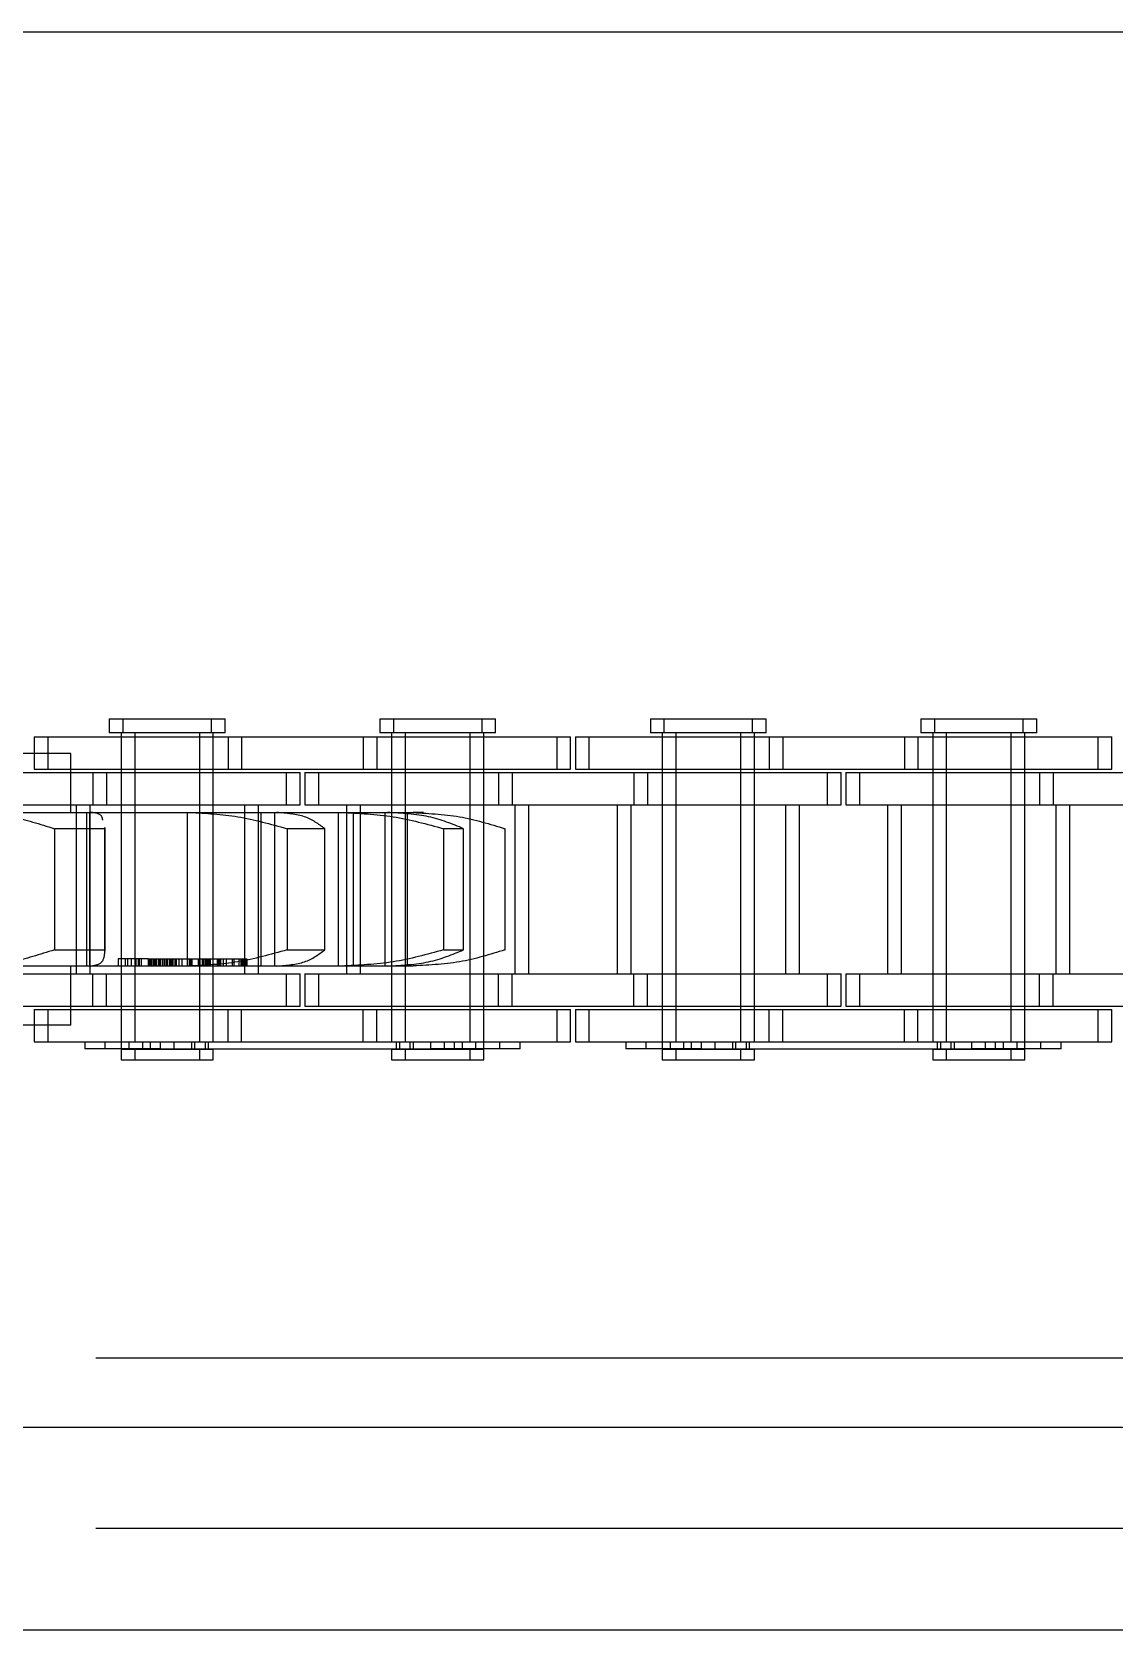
# Model space of a CAD drawing. Header units: metres. Extents: x 0 to 21025, y 0 to 14850.
# Drawn here: x 4004.1 to 4054.9, y 9046.6 to 9121.6 of the extents above; entities that cross this region are included whole.
import ezdxf

# ---------------------------------------------------------------- set-up
doc = ezdxf.new("R2010")
doc.units = ezdxf.units.M
doc.header["$LTSCALE"] = 25
doc.linetypes.add('HIDDEN2', pattern=[4.7625, 3.175, -1.5875])
doc.layers.add('SL4', color=4, linetype='Continuous')
doc.layers.add('ST1', color=7, linetype='HIDDEN2')

msp = doc.modelspace()

# ---------------------------------------------------------------- linework, layer by layer
at = {"layer": 'SL4'}
for p, q in [((2880.564, 9121.619), (4205.539, 9121.619)), ((2880.564, 9056.144), (4205.539, 9056.144)), ((4205.539, 9046.619), (2880.564, 9046.619))]:
    msp.add_line(p, q, dxfattribs=at)
at = {"layer": 'ST1'}
for p, q in [((4007.731, 9089.384), (4012.528, 9089.384)), ((4007.731, 9089.384), (4007.731, 9088.725)), ((4008.37, 9089.384), (4008.37, 9088.725)), ((4012.528, 9089.384), (4013.167, 9089.384)), ((4012.528, 9088.725), (4012.528, 9089.384)), ((4013.167, 9088.725), (4013.167, 9089.384)), ((4020.431, 9089.384), (4025.228, 9089.384)), ((4020.431, 9089.384), (4020.431, 9088.725)), ((4021.07, 9089.384), (4021.07, 9088.725)), ((4025.228, 9089.384), (4025.867, 9089.384)), ((4025.228, 9088.725), (4025.228, 9089.384)), ((4025.867, 9088.725), (4025.867, 9089.384)), ((4033.131, 9089.384), (4037.928, 9089.384)), ((4033.131, 9089.384), (4033.131, 9088.725)), ((4033.77, 9089.384), (4033.77, 9088.725)), ((4037.928, 9089.384), (4038.567, 9089.384)), ((4037.928, 9088.725), (4037.928, 9089.384)), ((4038.567, 9088.725), (4038.567, 9089.384)), ((4045.831, 9089.384), (4050.628, 9089.384)), ((4045.831, 9089.384), (4045.831, 9088.725)), ((4046.47, 9089.384), (4046.47, 9088.725)), ((4050.628, 9089.384), (4051.267, 9089.384)), ((4050.628, 9088.725), (4050.628, 9089.384)), ((4051.267, 9088.725), (4051.267, 9089.384)), ((4004.209, 9088.541), (4013.304, 9088.541)), ((4004.209, 9088.541), (4004.209, 9087.021)), ((4004.849, 9088.541), (4004.849, 9087.021)), ((4012.528, 9088.725), (4007.731, 9088.725)), ((4008.284, 9088.725), (4008.284, 9074.227)), ((4008.284, 9088.541), (4008.284, 9087.021)), ((4008.924, 9088.725), (4008.924, 9074.227)), ((4008.924, 9088.541), (4008.924, 9087.021)), ((4011.974, 9074.227), (4011.974, 9088.725)), ((4011.974, 9087.021), (4011.974, 9088.541)), ((4013.167, 9088.725), (4012.528, 9088.725)), ((4012.614, 9074.227), (4012.614, 9088.725)), ((4012.614, 9087.021), (4012.614, 9088.541)), ((4013.304, 9088.541), (4013.304, 9087.021)), ((4013.304, 9088.541), (4019.654, 9088.541)), ((4013.944, 9088.541), (4013.944, 9087.021)), ((4019.654, 9088.541), (4019.654, 9087.021)), ((4019.654, 9088.541), (4028.749, 9088.541)), ((4020.294, 9088.541), (4020.294, 9087.021)), ((4025.228, 9088.725), (4020.431, 9088.725)), ((4020.984, 9088.725), (4020.984, 9074.227)), ((4020.984, 9088.541), (4020.984, 9087.021)), ((4021.624, 9088.725), (4021.624, 9074.227)), ((4021.624, 9088.541), (4021.624, 9087.021)), ((4024.674, 9074.227), (4024.674, 9088.725)), ((4024.674, 9087.021), (4024.674, 9088.541)), ((4025.867, 9088.725), (4025.228, 9088.725)), ((4025.314, 9074.227), (4025.314, 9088.725)), ((4025.314, 9087.021), (4025.314, 9088.541)), ((4028.749, 9088.541), (4029.389, 9088.541)), ((4028.749, 9087.021), (4028.749, 9088.541)), ((4029.389, 9087.021), (4029.389, 9088.541)), ((4029.609, 9088.541), (4038.704, 9088.541)), ((4029.609, 9088.541), (4029.609, 9087.021)), ((4030.249, 9088.541), (4030.249, 9087.021)), ((4037.928, 9088.725), (4033.131, 9088.725)), ((4033.684, 9088.725), (4033.684, 9074.227)), ((4033.684, 9088.541), (4033.684, 9087.021)), ((4034.324, 9088.725), (4034.324, 9074.227)), ((4034.324, 9088.541), (4034.324, 9087.021)), ((4037.374, 9074.227), (4037.374, 9088.725)), ((4037.374, 9087.021), (4037.374, 9088.541)), ((4038.567, 9088.725), (4037.928, 9088.725)), ((4038.014, 9074.227), (4038.014, 9088.725)), ((4038.014, 9087.021), (4038.014, 9088.541)), ((4038.704, 9088.541), (4038.704, 9087.021)), ((4038.704, 9088.541), (4045.054, 9088.541)), ((4039.344, 9088.541), (4039.344, 9087.021)), ((4045.054, 9088.541), (4045.054, 9087.021)), ((4045.054, 9088.541), (4054.149, 9088.541)), ((4045.694, 9088.541), (4045.694, 9087.021)), ((4050.628, 9088.725), (4045.831, 9088.725)), ((4046.384, 9088.725), (4046.384, 9074.227)), ((4046.384, 9088.541), (4046.384, 9087.021)), ((4047.024, 9088.725), (4047.024, 9074.227)), ((4047.024, 9088.541), (4047.024, 9087.021)), ((4050.074, 9074.227), (4050.074, 9088.725)), ((4050.074, 9087.021), (4050.074, 9088.541)), ((4051.267, 9088.725), (4050.628, 9088.725)), ((4050.714, 9074.227), (4050.714, 9088.725)), ((4050.714, 9087.021), (4050.714, 9088.541)), ((4054.149, 9088.541), (4054.789, 9088.541)), ((4054.149, 9087.021), (4054.149, 9088.541)), ((4054.789, 9087.021), (4054.789, 9088.541)), ((4005.926, 9087.759), (3966.838, 9087.759)), ((4005.926, 9084.989), (4005.926, 9087.759)), ((4004.209, 9087.021), (4013.304, 9087.021)), ((4013.304, 9087.021), (4019.654, 9087.021)), ((4019.654, 9087.021), (4028.749, 9087.021)), ((4028.749, 9087.021), (4029.389, 9087.021)), ((4029.609, 9087.021), (4038.704, 9087.021)), ((4038.704, 9087.021), (4045.054, 9087.021)), ((4045.054, 9087.021), (4054.149, 9087.021)), ((4054.149, 9087.021), (4054.789, 9087.021)), ((4000.604, 9086.869), (4006.954, 9086.869)), ((4006.954, 9086.869), (4006.954, 9085.349)), ((4006.954, 9086.869), (4016.049, 9086.869)), ((4007.594, 9086.869), (4007.594, 9085.349)), ((4008.284, 9086.869), (4008.284, 9085.349)), ((4008.924, 9086.869), (4008.924, 9085.349)), ((4011.974, 9085.349), (4011.974, 9086.869)), ((4012.614, 9085.349), (4012.614, 9086.869)), ((4016.049, 9086.869), (4016.689, 9086.869)), ((4016.049, 9085.349), (4016.049, 9086.869)), ((4016.689, 9085.349), (4016.689, 9086.869)), ((4016.909, 9086.869), (4026.004, 9086.869)), ((4016.909, 9086.869), (4016.909, 9085.349)), ((4017.549, 9086.869), (4017.549, 9085.349)), ((4020.984, 9086.869), (4020.984, 9085.349)), ((4021.624, 9086.869), (4021.624, 9085.349)), ((4024.674, 9085.349), (4024.674, 9086.869)), ((4025.314, 9085.349), (4025.314, 9086.869)), ((4026.004, 9086.869), (4026.004, 9085.349)), ((4026.004, 9086.869), (4032.354, 9086.869)), ((4026.644, 9086.869), (4026.644, 9085.349)), ((4032.354, 9086.869), (4032.354, 9085.349)), ((4032.354, 9086.869), (4041.449, 9086.869)), ((4032.994, 9086.869), (4032.994, 9085.349)), ((4033.684, 9086.869), (4033.684, 9085.349)), ((4034.324, 9086.869), (4034.324, 9085.349)), ((4037.374, 9085.349), (4037.374, 9086.869)), ((4038.014, 9085.349), (4038.014, 9086.869)), ((4041.449, 9086.869), (4042.089, 9086.869)), ((4041.449, 9085.349), (4041.449, 9086.869)), ((4042.089, 9085.349), (4042.089, 9086.869)), ((4042.309, 9086.869), (4051.404, 9086.869)), ((4042.309, 9086.869), (4042.309, 9085.349)), ((4042.949, 9086.869), (4042.949, 9085.349)), ((4046.384, 9086.869), (4046.384, 9085.349)), ((4047.024, 9086.869), (4047.024, 9085.349)), ((4050.074, 9085.349), (4050.074, 9086.869)), ((4050.714, 9085.349), (4050.714, 9086.869)), ((4051.404, 9086.869), (4051.404, 9085.349)), ((4051.404, 9086.869), (4057.754, 9086.869)), ((4052.044, 9086.869), (4052.044, 9085.349)), ((4000.604, 9085.349), (4006.954, 9085.349)), ((4001.374, 9084.989), (4006.856, 9084.989)), ((4006.169, 9085.349), (4006.169, 9077.419)), ((4006.667, 9084.989), (4006.667, 9077.779)), ((4006.809, 9085.349), (4006.809, 9077.419)), ((4006.817, 9077.779), (4006.817, 9084.989)), ((4006.856, 9084.989), (4011.401, 9084.989)), ((4006.954, 9085.349), (4016.049, 9085.349)), ((4008.284, 9085.349), (4008.284, 9077.419)), ((4008.924, 9085.349), (4008.924, 9077.419)), ((4011.401, 9077.779), (4011.401, 9084.989)), ((4011.401, 9084.989), (4011.516, 9084.989)), ((4011.516, 9084.989), (4015.585, 9084.989)), ((4011.974, 9077.419), (4011.974, 9085.349)), ((4012.614, 9077.419), (4012.614, 9085.349)), ((4014.089, 9077.419), (4014.089, 9085.349)), ((4014.729, 9077.419), (4014.729, 9085.349)), ((4014.837, 9084.989), (4014.837, 9077.779)), ((4015.507, 9077.779), (4015.507, 9084.989)), ((4015.585, 9084.989), (4018.498, 9084.989)), ((4016.049, 9085.349), (4016.689, 9085.349)), ((4016.909, 9085.349), (4026.004, 9085.349)), ((4018.498, 9077.779), (4018.498, 9084.989)), ((4018.498, 9084.989), (4018.627, 9084.989)), ((4018.627, 9084.989), (4020.792, 9084.989)), ((4018.869, 9085.349), (4018.869, 9077.419)), ((4019.184, 9084.989), (4019.184, 9077.779)), ((4019.509, 9085.349), (4019.509, 9077.419)), ((4020.683, 9077.779), (4020.683, 9084.989)), ((4020.792, 9084.989), (4021.722, 9084.989)), ((4020.984, 9085.349), (4020.984, 9077.419)), ((4021.624, 9085.349), (4021.624, 9077.419)), ((4021.722, 9077.779), (4021.722, 9084.989)), ((4021.722, 9084.989), (4021.848, 9084.989)), ((4021.848, 9084.989), (4021.989, 9084.989)), ((4022.485, 9084.979), (4021.989, 9084.989)), ((4024.674, 9077.419), (4024.674, 9085.349)), ((4025.314, 9077.419), (4025.314, 9085.349)), ((4026.004, 9085.349), (4032.354, 9085.349)), ((4026.789, 9077.419), (4026.789, 9085.349)), ((4027.429, 9077.419), (4027.429, 9085.349)), ((4031.569, 9085.349), (4031.569, 9077.419)), ((4032.209, 9085.349), (4032.209, 9077.419)), ((4032.354, 9085.349), (4041.449, 9085.349)), ((4033.684, 9085.349), (4033.684, 9077.419)), ((4034.324, 9085.349), (4034.324, 9077.419)), ((4037.374, 9077.419), (4037.374, 9085.349)), ((4038.014, 9077.419), (4038.014, 9085.349)), ((4039.489, 9077.419), (4039.489, 9085.349)), ((4040.129, 9077.419), (4040.129, 9085.349)), ((4041.449, 9085.349), (4042.089, 9085.349)), ((4042.309, 9085.349), (4051.404, 9085.349)), ((4044.269, 9085.349), (4044.269, 9077.419)), ((4044.909, 9085.349), (4044.909, 9077.419)), ((4046.384, 9085.349), (4046.384, 9077.419)), ((4047.024, 9085.349), (4047.024, 9077.419)), ((4050.074, 9077.419), (4050.074, 9085.349)), ((4050.714, 9077.419), (4050.714, 9085.349)), ((4051.404, 9085.349), (4057.754, 9085.349)), ((4052.189, 9077.419), (4052.189, 9085.349)), ((4052.829, 9077.419), (4052.829, 9085.349)), ((4005.152, 9084.227), (4005.152, 9078.541)), ((4007.528, 9084.227), (4005.152, 9084.227)), ((4007.528, 9084.227), (4007.513, 9084.284)), ((4007.528, 9078.541), (4007.528, 9084.227)), ((4007.53, 9078.483), (4007.53, 9084.284)), ((4016.078, 9084.227), (4016.078, 9078.541)), ((4017.841, 9084.227), (4016.078, 9084.227)), ((4017.841, 9078.541), (4017.841, 9084.227)), ((4023.422, 9084.227), (4023.422, 9078.541)), ((4024.36, 9084.227), (4023.422, 9084.227)), ((4024.36, 9078.541), (4024.36, 9084.227)), ((4026.298, 9084.227), (4026.298, 9078.541)), ((4026.322, 9084.227), (4026.298, 9084.227)), ((4026.322, 9078.541), (4026.322, 9084.227)), ((4005.152, 9078.541), (4007.528, 9078.541)), ((4008.982, 9078.113), (4008.143, 9078.113)), ((4008.143, 9078.113), (4008.143, 9077.779)), ((4008.478, 9078.113), (4008.478, 9077.779)), ((4008.58, 9078.113), (4008.58, 9077.779)), ((4008.751, 9078.113), (4008.751, 9077.779)), ((4009.135, 9078.113), (4008.982, 9078.113)), ((4008.982, 9078.113), (4008.982, 9077.779)), ((4009.086, 9078.113), (4009.086, 9077.779)), ((4009.549, 9078.113), (4009.135, 9078.113)), ((4009.135, 9078.113), (4009.135, 9077.779)), ((4009.227, 9078.113), (4009.227, 9077.779)), ((4009.549, 9078.113), (4011.979, 9078.113)), ((4009.549, 9078.113), (4009.549, 9077.779)), ((4009.608, 9078.113), (4009.608, 9077.779)), ((4009.609, 9078.113), (4009.609, 9077.779)), ((4009.66, 9078.113), (4009.66, 9077.779)), ((4009.673, 9078.113), (4009.673, 9077.779)), ((4009.674, 9078.113), (4009.674, 9077.779)), ((4009.731, 9078.113), (4009.731, 9077.779)), ((4009.807, 9078.113), (4009.807, 9077.779)), ((4009.816, 9078.113), (4009.816, 9077.779)), ((4009.847, 9078.113), (4009.847, 9077.779)), ((4009.921, 9078.113), (4009.921, 9077.779)), ((4009.924, 9078.113), (4009.924, 9077.779)), ((4009.932, 9078.113), (4009.932, 9077.779)), ((4009.945, 9078.113), (4009.945, 9077.779)), ((4010.038, 9078.113), (4010.038, 9077.779)), ((4010.058, 9078.113), (4010.058, 9077.779)), ((4010.065, 9078.113), (4010.065, 9077.779)), ((4010.134, 9078.113), (4010.134, 9077.779)), ((4010.227, 9078.113), (4010.227, 9077.779)), ((4010.311, 9078.113), (4010.311, 9077.779)), ((4010.391, 9078.113), (4010.391, 9077.779)), ((4010.439, 9078.113), (4010.439, 9077.779)), ((4010.543, 9078.113), (4010.543, 9077.779)), ((4010.575, 9078.113), (4010.575, 9077.779)), ((4010.578, 9078.113), (4010.578, 9077.779)), ((4010.611, 9078.113), (4010.611, 9077.779)), ((4010.65, 9078.113), (4010.65, 9077.779)), ((4010.684, 9078.113), (4010.684, 9077.779)), ((4010.687, 9078.113), (4010.687, 9077.779)), ((4010.713, 9078.113), (4010.713, 9077.779)), ((4010.717, 9078.113), (4010.717, 9077.779)), ((4010.805, 9078.113), (4010.805, 9077.779)), ((4010.818, 9078.113), (4010.818, 9077.779)), ((4010.835, 9078.113), (4010.835, 9077.779)), ((4010.854, 9078.113), (4010.854, 9077.779)), ((4010.862, 9078.113), (4010.862, 9077.779)), ((4010.995, 9078.113), (4010.995, 9077.779)), ((4011.155, 9077.779), (4011.155, 9078.113)), ((4011.489, 9077.779), (4011.489, 9078.113)), ((4011.538, 9078.113), (4011.538, 9077.779)), ((4011.599, 9078.113), (4011.599, 9077.779)), ((4011.898, 9078.113), (4011.898, 9077.779)), ((4011.939, 9078.113), (4011.939, 9077.779)), ((4011.96, 9078.113), (4011.96, 9077.779)), ((4011.979, 9078.113), (4012.369, 9078.113)), ((4011.979, 9078.113), (4011.979, 9077.779)), ((4012.088, 9078.113), (4012.088, 9077.779)), ((4012.134, 9078.113), (4012.134, 9077.779)), ((4012.215, 9078.113), (4012.215, 9077.779)), ((4012.269, 9078.113), (4012.269, 9077.779)), ((4012.323, 9078.113), (4012.323, 9077.779)), ((4012.341, 9078.113), (4012.341, 9077.779)), ((4012.362, 9078.113), (4012.362, 9077.779)), ((4012.369, 9078.113), (4013.216, 9078.113)), ((4012.369, 9078.113), (4012.369, 9077.779)), ((4012.441, 9078.113), (4012.441, 9077.779)), ((4012.465, 9078.113), (4012.465, 9077.779)), ((4012.8, 9078.113), (4012.8, 9077.779)), ((4012.826, 9078.113), (4012.826, 9077.779)), ((4012.873, 9078.113), (4012.873, 9077.779)), ((4012.91, 9078.113), (4012.91, 9077.779)), ((4012.958, 9078.113), (4012.958, 9077.779)), ((4013.08, 9078.113), (4013.08, 9077.779)), ((4013.216, 9078.113), (4013.216, 9077.779)), ((4013.216, 9078.113), (4013.499, 9078.113)), ((4013.499, 9078.113), (4013.499, 9077.779)), ((4013.499, 9078.113), (4013.583, 9078.113)), ((4013.583, 9078.113), (4013.583, 9077.779)), ((4013.583, 9078.113), (4013.907, 9078.113)), ((4013.817, 9078.113), (4013.817, 9077.779)), ((4013.907, 9078.113), (4013.943, 9078.113)), ((4013.907, 9078.113), (4013.907, 9077.779)), ((4013.943, 9078.113), (4013.943, 9077.779)), ((4013.943, 9078.113), (4014.151, 9078.113)), ((4013.986, 9078.113), (4013.986, 9077.779)), ((4014.023, 9078.113), (4014.023, 9077.779)), ((4014.141, 9078.113), (4014.141, 9077.779)), ((4014.151, 9078.113), (4014.151, 9077.779)), ((4014.151, 9078.113), (4014.186, 9078.113)), ((4014.171, 9078.113), (4014.171, 9077.779)), ((4014.186, 9078.113), (4014.186, 9077.779)), ((4016.078, 9078.541), (4017.841, 9078.541)), ((4023.422, 9078.541), (4024.36, 9078.541)), ((4026.298, 9078.541), (4026.322, 9078.541)), ((4000.604, 9077.419), (4006.954, 9077.419)), ((4006.856, 9077.779), (4001.374, 9077.779)), ((4005.926, 9075.009), (4005.926, 9077.779)), ((4011.401, 9077.779), (4006.856, 9077.779)), ((4006.954, 9075.899), (4006.954, 9077.419)), ((4006.954, 9077.419), (4016.049, 9077.419)), ((4007.594, 9075.899), (4007.594, 9077.419)), ((4008.284, 9077.419), (4008.284, 9075.899)), ((4008.924, 9077.419), (4008.924, 9075.899)), ((4011.516, 9077.779), (4011.401, 9077.779)), ((4015.585, 9077.779), (4011.516, 9077.779)), ((4011.974, 9075.899), (4011.974, 9077.419)), ((4012.614, 9075.899), (4012.614, 9077.419)), ((4018.498, 9077.779), (4015.585, 9077.779)), ((4016.049, 9077.419), (4016.689, 9077.419)), ((4016.049, 9075.899), (4016.049, 9077.419)), ((4016.689, 9075.899), (4016.689, 9077.419)), ((4016.909, 9077.419), (4026.004, 9077.419)), ((4016.909, 9077.419), (4016.909, 9075.899)), ((4017.549, 9077.419), (4017.549, 9075.899)), ((4018.627, 9077.779), (4018.498, 9077.779)), ((4020.792, 9077.779), (4018.627, 9077.779)), ((4021.722, 9077.779), (4020.792, 9077.779)), ((4020.984, 9077.419), (4020.984, 9075.899)), ((4021.624, 9077.419), (4021.624, 9075.899)), ((4021.848, 9077.779), (4021.722, 9077.779)), ((4021.989, 9077.779), (4021.848, 9077.779)), ((4024.674, 9075.899), (4024.674, 9077.419)), ((4025.314, 9075.899), (4025.314, 9077.419)), ((4026.004, 9075.899), (4026.004, 9077.419)), ((4026.004, 9077.419), (4032.354, 9077.419)), ((4026.644, 9075.899), (4026.644, 9077.419)), ((4032.354, 9075.899), (4032.354, 9077.419)), ((4032.354, 9077.419), (4041.449, 9077.419)), ((4032.994, 9075.899), (4032.994, 9077.419)), ((4033.684, 9077.419), (4033.684, 9075.899)), ((4034.324, 9077.419), (4034.324, 9075.899)), ((4037.374, 9075.899), (4037.374, 9077.419)), ((4038.014, 9075.899), (4038.014, 9077.419)), ((4041.449, 9077.419), (4042.089, 9077.419)), ((4041.449, 9075.899), (4041.449, 9077.419)), ((4042.089, 9075.899), (4042.089, 9077.419)), ((4042.309, 9077.419), (4051.404, 9077.419)), ((4042.309, 9077.419), (4042.309, 9075.899)), ((4042.949, 9077.419), (4042.949, 9075.899)), ((4046.384, 9077.419), (4046.384, 9075.899)), ((4047.024, 9077.419), (4047.024, 9075.899)), ((4050.074, 9075.899), (4050.074, 9077.419)), ((4050.714, 9075.899), (4050.714, 9077.419)), ((4051.404, 9075.899), (4051.404, 9077.419)), ((4051.404, 9077.419), (4057.754, 9077.419)), ((4052.044, 9075.899), (4052.044, 9077.419)), ((4000.604, 9075.899), (4006.954, 9075.899)), ((4006.954, 9075.899), (4016.049, 9075.899)), ((4016.049, 9075.899), (4016.689, 9075.899)), ((4016.909, 9075.899), (4026.004, 9075.899)), ((4026.004, 9075.899), (4032.354, 9075.899)), ((4032.354, 9075.899), (4041.449, 9075.899)), ((4041.449, 9075.899), (4042.089, 9075.899)), ((4042.309, 9075.899), (4051.404, 9075.899)), ((4051.404, 9075.899), (4057.754, 9075.899)), ((4005.926, 9075.009), (3966.838, 9075.009)), ((4004.209, 9075.747), (4013.304, 9075.747)), ((4004.209, 9075.747), (4004.209, 9074.227)), ((4004.849, 9075.747), (4004.849, 9074.227)), ((4008.284, 9075.747), (4008.284, 9073.894)), ((4008.924, 9075.747), (4008.924, 9074.227)), ((4011.974, 9074.227), (4011.974, 9075.747)), ((4012.614, 9074.227), (4012.614, 9075.747)), ((4013.304, 9074.227), (4013.304, 9075.747)), ((4013.304, 9075.747), (4019.654, 9075.747)), ((4013.944, 9074.227), (4013.944, 9075.747)), ((4019.654, 9074.227), (4019.654, 9075.747)), ((4019.654, 9075.747), (4028.749, 9075.747)), ((4020.294, 9074.227), (4020.294, 9075.747)), ((4020.984, 9075.747), (4020.984, 9074.227)), ((4021.624, 9075.747), (4021.624, 9074.227)), ((4024.674, 9074.227), (4024.674, 9075.747)), ((4025.314, 9073.894), (4025.314, 9075.747)), ((4028.749, 9075.747), (4029.389, 9075.747)), ((4028.749, 9074.227), (4028.749, 9075.747)), ((4029.389, 9074.227), (4029.389, 9075.747)), ((4029.609, 9075.747), (4038.704, 9075.747)), ((4029.609, 9075.747), (4029.609, 9074.227)), ((4030.249, 9075.747), (4030.249, 9074.227)), ((4033.684, 9075.747), (4033.684, 9073.894)), ((4034.324, 9075.747), (4034.324, 9074.227)), ((4037.374, 9074.227), (4037.374, 9075.747)), ((4038.014, 9074.227), (4038.014, 9075.747)), ((4038.704, 9074.227), (4038.704, 9075.747)), ((4038.704, 9075.747), (4045.054, 9075.747)), ((4039.344, 9074.227), (4039.344, 9075.747)), ((4045.054, 9074.227), (4045.054, 9075.747)), ((4045.054, 9075.747), (4054.149, 9075.747)), ((4045.694, 9074.227), (4045.694, 9075.747)), ((4046.384, 9075.747), (4046.384, 9074.227)), ((4047.024, 9075.747), (4047.024, 9074.227)), ((4050.074, 9074.227), (4050.074, 9075.747)), ((4050.714, 9073.894), (4050.714, 9075.747)), ((4054.149, 9075.747), (4054.789, 9075.747)), ((4054.149, 9074.227), (4054.149, 9075.747)), ((4054.789, 9074.227), (4054.789, 9075.747)), ((4004.209, 9074.227), (4013.304, 9074.227)), ((4006.577, 9074.227), (4006.577, 9073.894)), ((4010.129, 9073.894), (4006.577, 9073.894)), ((4007.538, 9073.894), (4007.538, 9074.227)), ((4011.974, 9073.858), (4008.284, 9073.858)), ((4008.284, 9073.858), (4008.284, 9073.384)), ((4008.653, 9074.227), (4008.653, 9073.858)), ((4008.924, 9073.858), (4008.924, 9073.384)), ((4009.293, 9074.227), (4009.293, 9073.858)), ((4009.662, 9073.894), (4009.662, 9074.227)), ((4010.129, 9073.894), (4010.129, 9074.227)), ((4010.129, 9073.894), (4022.829, 9073.894)), ((4010.769, 9073.894), (4010.769, 9074.227)), ((4011.605, 9073.858), (4011.605, 9074.227)), ((4011.748, 9073.894), (4011.748, 9074.227)), ((4012.614, 9073.858), (4011.974, 9073.858)), ((4011.974, 9073.384), (4011.974, 9073.858)), ((4012.245, 9073.858), (4012.245, 9074.227)), ((4012.388, 9073.894), (4012.388, 9074.227)), ((4012.614, 9073.384), (4012.614, 9073.858)), ((4013.304, 9074.227), (4019.654, 9074.227)), ((4019.654, 9074.227), (4028.749, 9074.227)), ((4024.674, 9073.858), (4020.984, 9073.858)), ((4020.984, 9073.858), (4020.984, 9073.384)), ((4021.21, 9073.894), (4021.21, 9074.227)), ((4021.353, 9074.227), (4021.353, 9073.858)), ((4021.624, 9073.858), (4021.624, 9073.384)), ((4021.85, 9073.894), (4021.85, 9074.227)), ((4021.993, 9074.227), (4021.993, 9073.858)), ((4022.829, 9073.894), (4022.829, 9074.227)), ((4026.06, 9073.894), (4022.829, 9073.894)), ((4023.469, 9073.894), (4023.469, 9074.227)), ((4023.936, 9073.894), (4023.936, 9074.227)), ((4024.305, 9073.858), (4024.305, 9074.227)), ((4025.314, 9073.858), (4024.674, 9073.858)), ((4024.674, 9073.384), (4024.674, 9073.858)), ((4024.945, 9073.858), (4024.945, 9074.227)), ((4025.314, 9073.384), (4025.314, 9073.858)), ((4026.06, 9073.894), (4026.06, 9074.227)), ((4027.021, 9073.894), (4026.06, 9073.894)), ((4027.021, 9073.894), (4027.021, 9074.227)), ((4028.749, 9074.227), (4029.389, 9074.227)), ((4029.609, 9074.227), (4038.704, 9074.227)), ((4031.977, 9074.227), (4031.977, 9073.894)), ((4035.529, 9073.894), (4031.977, 9073.894)), ((4032.938, 9073.894), (4032.938, 9074.227)), ((4037.374, 9073.858), (4033.684, 9073.858)), ((4033.684, 9073.858), (4033.684, 9073.384)), ((4034.053, 9074.227), (4034.053, 9073.858)), ((4034.324, 9073.858), (4034.324, 9073.384)), ((4034.693, 9074.227), (4034.693, 9073.858)), ((4035.062, 9073.894), (4035.062, 9074.227)), ((4035.529, 9073.894), (4035.529, 9074.227)), ((4035.529, 9073.894), (4048.229, 9073.894)), ((4036.169, 9073.894), (4036.169, 9074.227)), ((4037.005, 9073.858), (4037.005, 9074.227)), ((4037.148, 9073.894), (4037.148, 9074.227)), ((4038.014, 9073.858), (4037.374, 9073.858)), ((4037.374, 9073.384), (4037.374, 9073.858)), ((4037.645, 9073.858), (4037.645, 9074.227)), ((4037.788, 9073.894), (4037.788, 9074.227)), ((4038.014, 9073.384), (4038.014, 9073.858)), ((4038.704, 9074.227), (4045.054, 9074.227)), ((4045.054, 9074.227), (4054.149, 9074.227)), ((4050.074, 9073.858), (4046.384, 9073.858)), ((4046.384, 9073.858), (4046.384, 9073.384)), ((4046.61, 9073.894), (4046.61, 9074.227)), ((4046.753, 9074.227), (4046.753, 9073.858)), ((4047.024, 9073.858), (4047.024, 9073.384)), ((4047.25, 9073.894), (4047.25, 9074.227)), ((4047.393, 9074.227), (4047.393, 9073.858)), ((4048.229, 9073.894), (4048.229, 9074.227)), ((4051.46, 9073.894), (4048.229, 9073.894)), ((4048.869, 9073.894), (4048.869, 9074.227)), ((4049.336, 9073.894), (4049.336, 9074.227)), ((4049.705, 9073.858), (4049.705, 9074.227)), ((4050.714, 9073.858), (4050.074, 9073.858)), ((4050.074, 9073.384), (4050.074, 9073.858)), ((4050.345, 9073.858), (4050.345, 9074.227)), ((4050.714, 9073.384), (4050.714, 9073.858)), ((4051.46, 9073.894), (4051.46, 9074.227)), ((4052.421, 9073.894), (4051.46, 9073.894)), ((4052.421, 9073.894), (4052.421, 9074.227)), ((4054.149, 9074.227), (4054.789, 9074.227)), ((4008.284, 9073.384), (4011.974, 9073.384)), ((4011.974, 9073.384), (4012.614, 9073.384)), ((4020.984, 9073.384), (4024.674, 9073.384)), ((4024.674, 9073.384), (4025.314, 9073.384)), ((4033.684, 9073.384), (4037.374, 9073.384)), ((4037.374, 9073.384), (4038.014, 9073.384)), ((4046.384, 9073.384), (4050.074, 9073.384)), ((4050.074, 9073.384), (4050.714, 9073.384)), ((4205.539, 9059.381), (2880.564, 9059.381)), ((2880.564, 9056.144), (4205.539, 9056.144)), ((4205.539, 9051.381), (2880.564, 9051.381))]:
    msp.add_line(p, q, dxfattribs=at)
for points, knots in [([(4001.374, 9084.989), (4001.956, 9084.951), (4003.122, 9084.875), (4004.475, 9084.443), (4005.152, 9084.227)], [0, 0, 0, 0, 0.499479, 1, 1, 1, 1]), ([(4007.424, 9084.623), (4007.414, 9084.681), (4007.37, 9084.94), (4007.08, 9084.967), (4006.856, 9084.989)], [0, 0, 0, 0, 0.2260882, 1, 1, 1, 1]), ([(4011.516, 9084.989), (4012.26, 9084.951), (4013.749, 9084.875), (4015.301, 9084.443), (4016.078, 9084.227)], [0, 0, 0, 0, 0.499464, 1, 1, 1, 1]), ([(4017.841, 9084.227), (4017.554, 9084.443), (4016.982, 9084.875), (4016.05, 9084.951), (4015.585, 9084.989)], [0, 0, 0, 0, 0.500513, 1, 1, 1, 1]), ([(4018.627, 9084.989), (4019.442, 9084.951), (4021.075, 9084.876), (4022.639, 9084.443), (4023.422, 9084.227)], [0, 0, 0, 0, 0.499124, 1, 1, 1, 1]), ([(4024.36, 9084.227), (4023.838, 9084.443), (4022.795, 9084.875), (4021.459, 9084.951), (4020.792, 9084.989)], [0, 0, 0, 0, 0.500534, 1, 1, 1, 1]), ([(4021.848, 9084.989), (4022.637, 9084.951), (4024.217, 9084.876), (4025.603, 9084.443), (4026.298, 9084.227)], [0, 0, 0, 0, 0.499098, 1, 1, 1, 1]), ([(4005.152, 9078.541), (4004.475, 9078.324), (4003.122, 9077.892), (4001.956, 9077.816), (4001.374, 9077.779)], [0, 0, 0, 0, 0.500514, 1, 1, 1, 1]), ([(4006.856, 9077.779), (4007.063, 9077.816), (4007.477, 9077.892), (4007.511, 9078.324), (4007.528, 9078.541)], [0, 0, 0, 0, 0.499427, 1, 1, 1, 1]), ([(4016.078, 9078.541), (4015.301, 9078.324), (4013.749, 9077.892), (4012.26, 9077.816), (4011.516, 9077.779)], [0, 0, 0, 0, 0.500529, 1, 1, 1, 1]), ([(4015.585, 9077.779), (4016.05, 9077.816), (4016.982, 9077.892), (4017.554, 9078.324), (4017.841, 9078.541)], [0, 0, 0, 0, 0.49948, 1, 1, 1, 1]), ([(4023.422, 9078.541), (4022.64, 9078.324), (4021.076, 9077.892), (4019.443, 9077.816), (4018.627, 9077.779)], [0, 0, 0, 0, 0.500152, 1, 1, 1, 1]), ([(4020.792, 9077.779), (4021.459, 9077.816), (4022.795, 9077.892), (4023.838, 9078.324), (4024.36, 9078.541)], [0, 0, 0, 0, 0.499459, 1, 1, 1, 1]), ([(4026.298, 9078.541), (4025.605, 9078.324), (4024.218, 9077.892), (4022.638, 9077.816), (4021.848, 9077.779)], [0, 0, 0, 0, 0.500133, 1, 1, 1, 1])]:
    msp.add_open_spline(points, degree=3, knots=knots, dxfattribs=at)

doc.saveas('drawing.dxf')
